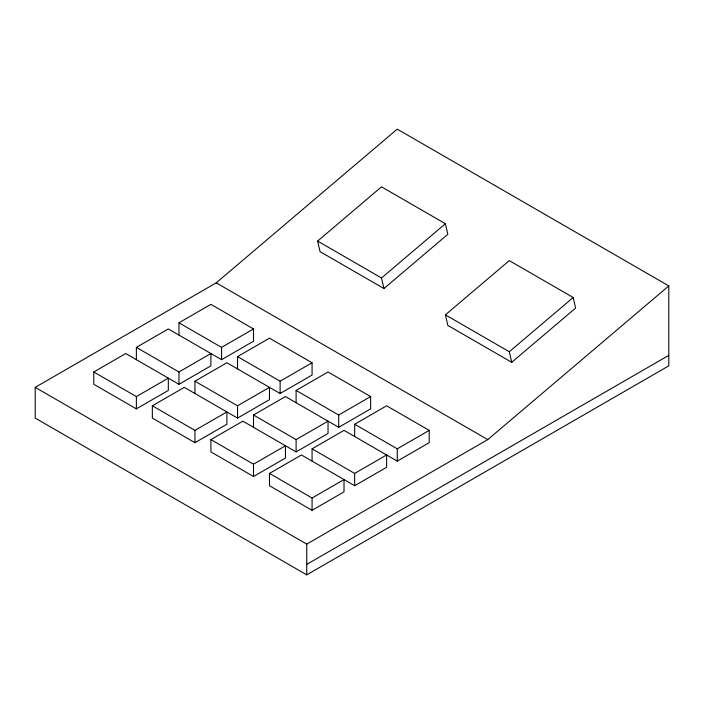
<?xml version="1.0" encoding="UTF-8"?>
<svg xmlns="http://www.w3.org/2000/svg" width="704" height="704" viewBox="0 0 704 704"><rect width="100%" height="100%" fill="white"/><g stroke="black" fill="none" stroke-linecap="round" stroke-linejoin="round"><path stroke-width="1.06" d="M35.209 387.35L35.209 418.088L306.75 574.86L668.8 365.834L668.8 285.912L397.258 129.14L216.234 282.841L35.209 387.35L306.75 544.122L487.775 439.604L668.8 285.912M317.618 241.085L381.515 186.842L445.403 223.722L447.841 234.282L383.953 288.534L320.056 251.645L317.618 241.085L381.515 277.974L383.953 288.534M381.515 277.974L445.403 223.722M445.403 314.855L509.291 260.612L573.188 297.502L575.626 308.062L511.738 362.305L447.841 325.415L445.403 314.855L509.291 351.745L511.738 362.305M509.291 351.745L573.188 297.502M93.782 371.985L136.374 396.572L168.318 378.127L168.318 390.421L136.374 408.866L93.782 384.278L93.782 371.985L125.726 353.54L178.966 384.278L210.91 365.834L210.91 353.54L178.966 371.985L136.374 347.389L136.374 359.682M136.374 347.389L168.318 328.944L221.558 359.682L253.51 341.238L253.51 328.944L210.91 304.357L178.966 322.802L178.966 335.095M178.966 322.802L221.558 347.389L253.51 328.944M152.346 405.794L194.938 430.382L226.882 411.946L226.882 424.239L194.938 442.684L152.346 418.088L152.346 405.794L184.29 387.35L237.538 418.088L269.482 399.643L269.482 387.35L237.538 405.794L194.938 381.198L194.938 393.501M194.938 381.198L226.882 362.762L280.13 393.501L312.074 375.056L312.074 362.762L269.482 338.166L237.538 356.611L237.538 368.905M237.538 356.611L280.13 381.198L312.074 362.762M210.91 439.604L253.51 464.2L285.454 445.755L285.454 458.049L253.51 476.494L210.91 451.906L210.91 439.604L242.862 421.159L296.102 451.906L328.046 433.462L328.046 421.159L296.102 439.604L253.51 415.017L253.51 427.31M253.51 415.017L285.454 396.572L338.694 427.31L370.638 408.866L370.638 396.572L328.046 371.985L296.102 390.421L296.102 402.723M296.102 390.421L338.694 415.017L370.638 396.572M269.482 473.422L312.074 498.01L344.018 479.565L344.018 491.867L312.074 510.312L269.482 485.716L269.482 473.422L301.426 454.978L354.666 485.716L386.61 467.271L386.61 454.978L354.666 473.422L312.074 448.826L312.074 461.129M312.074 448.826L344.018 430.382L397.258 461.129L429.211 442.684L429.211 430.382L386.61 405.794L354.666 424.239L354.666 436.533M354.666 424.239L397.258 448.826L429.211 430.382M306.75 564.379L668.8 355.353M216.234 282.841L487.775 439.604M397.258 448.826L397.258 461.129M354.666 473.422L354.666 485.716M338.694 415.017L338.694 427.31M312.074 498.01L312.074 510.312M306.75 544.122L306.75 574.86M296.102 439.604L296.102 451.906M280.13 381.198L280.13 393.501M253.51 464.2L253.51 476.494M237.538 405.794L237.538 418.088M221.558 347.389L221.558 359.682M194.938 430.382L194.938 442.684M178.966 371.985L178.966 384.278M136.374 396.572L136.374 408.866"/></g></svg>
